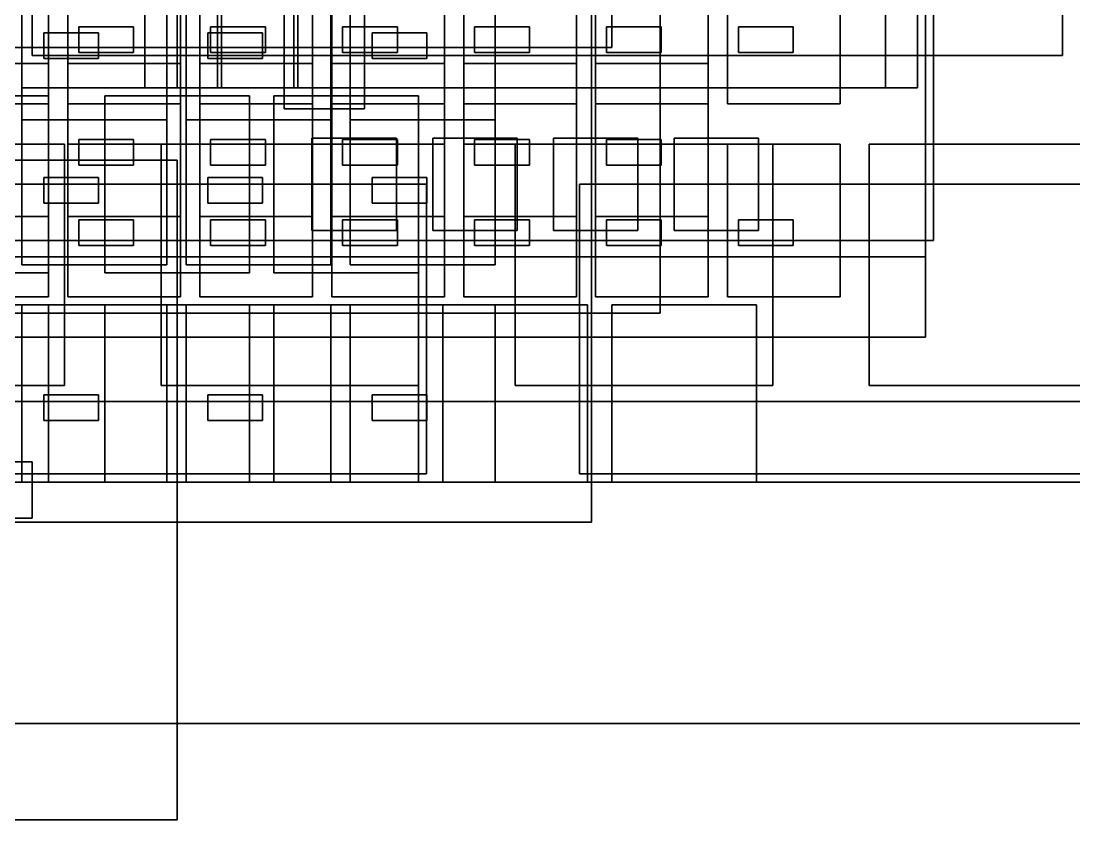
# Model space of a CAD drawing. Header units: feet. Extents: x -228 to 222, y -147 to 142.
# Drawn here: x 16.6 to 147.4, y -147 to -47.7 of the extents above; entities that cross this region are included whole.
import ezdxf

# ---------------------------------------------------------------- set-up
doc = ezdxf.new("R2010")
doc.units = ezdxf.units.FT
for name, color, linetype in [('bed', 7, 'CONTINUOUS'), ('corridor_patient', 7, 'CONTINUOUS'), ('corridor_restricted', 7, 'CONTINUOUS'), ('corridor_sterile', 7, 'CONTINUOUS'), ('ed', 7, 'CONTINUOUS'), ('elevator_bed', 7, 'CONTINUOUS'), ('floor', 7, 'CONTINUOUS'), ('helipad', 7, 'CONTINUOUS'), ('icu', 7, 'CONTINUOUS'), ('logistics', 7, 'CONTINUOUS'), ('med_surg', 7, 'CONTINUOUS'), ('picu', 7, 'CONTINUOUS'), ('procedure', 7, 'CONTINUOUS'), ('public', 7, 'CONTINUOUS'), ('research', 7, 'CONTINUOUS'), ('telemetry', 7, 'CONTINUOUS'), ('utility', 7, 'CONTINUOUS'), ('women', 7, 'CONTINUOUS')]:
    doc.layers.add(name, color=color, linetype=linetype)

msp = doc.modelspace()

# ---------------------------------------------------------------- linework, layer by layer
at = {"layer": 'bed'}
for points in [[(26.22, -49.16, 63.75), (19.42, -49.16, 63.75), (19.42, -49.16, 65.95), (26.22, -49.16, 65.95)], [(19.42, -49.16, 63.75), (19.42, -52.36, 63.75), (19.42, -52.36, 65.95), (19.42, -49.16, 65.95)], [(19.42, -52.36, 65.95), (26.22, -52.36, 65.95), (26.22, -49.16, 65.95), (19.42, -49.16, 65.95)], [(19.42, -52.36, 63.75), (19.42, -49.16, 63.75), (26.22, -49.16, 63.75), (26.22, -52.36, 63.75)], [(30.56, -48.42, 138.75), (23.76, -48.42, 138.75), (23.76, -48.42, 140.95), (30.56, -48.42, 140.95)], [(23.76, -48.42, 138.75), (23.76, -51.62, 138.75), (23.76, -51.62, 140.95), (23.76, -48.42, 140.95)], [(23.76, -51.62, 140.95), (30.56, -51.62, 140.95), (30.56, -48.42, 140.95), (23.76, -48.42, 140.95)], [(23.76, -51.62, 138.75), (23.76, -48.42, 138.75), (30.56, -48.42, 138.75), (30.56, -51.62, 138.75)], [(26.22, -52.36, 63.75), (26.22, -49.16, 63.75), (26.22, -49.16, 65.95), (26.22, -52.36, 65.95)], [(30.56, -51.62, 138.75), (30.56, -48.42, 138.75), (30.56, -48.42, 140.95), (30.56, -51.62, 140.95)], [(46.62, -49.16, 63.75), (39.82, -49.16, 63.75), (39.82, -49.16, 65.95), (46.62, -49.16, 65.95)], [(39.82, -49.16, 63.75), (39.82, -52.36, 63.75), (39.82, -52.36, 65.95), (39.82, -49.16, 65.95)], [(39.82, -52.36, 65.95), (46.62, -52.36, 65.95), (46.62, -49.16, 65.95), (39.82, -49.16, 65.95)], [(39.82, -52.36, 63.75), (39.82, -49.16, 63.75), (46.62, -49.16, 63.75), (46.62, -52.36, 63.75)], [(46.96, -48.42, 138.75), (40.16, -48.42, 138.75), (40.16, -48.42, 140.95), (46.96, -48.42, 140.95)], [(40.16, -48.42, 138.75), (40.16, -51.62, 138.75), (40.16, -51.62, 140.95), (40.16, -48.42, 140.95)], [(40.16, -51.62, 140.95), (46.96, -51.62, 140.95), (46.96, -48.42, 140.95), (40.16, -48.42, 140.95)], [(40.16, -51.62, 138.75), (40.16, -48.42, 138.75), (46.96, -48.42, 138.75), (46.96, -51.62, 138.75)], [(46.62, -52.36, 63.75), (46.62, -49.16, 63.75), (46.62, -49.16, 65.95), (46.62, -52.36, 65.95)], [(46.96, -51.62, 138.75), (46.96, -48.42, 138.75), (46.96, -48.42, 140.95), (46.96, -51.62, 140.95)], [(63.36, -48.42, 138.75), (56.56, -48.42, 138.75), (56.56, -48.42, 140.95), (63.36, -48.42, 140.95)], [(56.56, -48.42, 138.75), (56.56, -51.62, 138.75), (56.56, -51.62, 140.95), (56.56, -48.42, 140.95)], [(56.56, -51.62, 140.95), (63.36, -51.62, 140.95), (63.36, -48.42, 140.95), (56.56, -48.42, 140.95)], [(56.56, -51.62, 138.75), (56.56, -48.42, 138.75), (63.36, -48.42, 138.75), (63.36, -51.62, 138.75)], [(67.02, -49.16, 63.75), (60.22, -49.16, 63.75), (60.22, -49.16, 65.95), (67.02, -49.16, 65.95)], [(60.22, -49.16, 63.75), (60.22, -52.36, 63.75), (60.22, -52.36, 65.95), (60.22, -49.16, 65.95)], [(60.22, -52.36, 65.95), (67.02, -52.36, 65.95), (67.02, -49.16, 65.95), (60.22, -49.16, 65.95)], [(60.22, -52.36, 63.75), (60.22, -49.16, 63.75), (67.02, -49.16, 63.75), (67.02, -52.36, 63.75)], [(63.36, -51.62, 138.75), (63.36, -48.42, 138.75), (63.36, -48.42, 140.95), (63.36, -51.62, 140.95)], [(67.02, -52.36, 63.75), (67.02, -49.16, 63.75), (67.02, -49.16, 65.95), (67.02, -52.36, 65.95)], [(79.76, -48.42, 138.75), (72.96, -48.42, 138.75), (72.96, -48.42, 140.95), (79.76, -48.42, 140.95)], [(72.96, -48.42, 138.75), (72.96, -51.62, 138.75), (72.96, -51.62, 140.95), (72.96, -48.42, 140.95)], [(72.96, -51.62, 140.95), (79.76, -51.62, 140.95), (79.76, -48.42, 140.95), (72.96, -48.42, 140.95)], [(72.96, -51.62, 138.75), (72.96, -48.42, 138.75), (79.76, -48.42, 138.75), (79.76, -51.62, 138.75)], [(79.76, -51.62, 138.75), (79.76, -48.42, 138.75), (79.76, -48.42, 140.95), (79.76, -51.62, 140.95)], [(96.16, -48.42, 138.75), (89.36, -48.42, 138.75), (89.36, -48.42, 140.95), (96.16, -48.42, 140.95)], [(89.36, -48.42, 138.75), (89.36, -51.62, 138.75), (89.36, -51.62, 140.95), (89.36, -48.42, 140.95)], [(89.36, -51.62, 140.95), (96.16, -51.62, 140.95), (96.16, -48.42, 140.95), (89.36, -48.42, 140.95)], [(89.36, -51.62, 138.75), (89.36, -48.42, 138.75), (96.16, -48.42, 138.75), (96.16, -51.62, 138.75)], [(96.16, -51.62, 138.75), (96.16, -48.42, 138.75), (96.16, -48.42, 140.95), (96.16, -51.62, 140.95)], [(112.56, -48.42, 138.75), (105.76, -48.42, 138.75), (105.76, -48.42, 140.95), (112.56, -48.42, 140.95)], [(105.76, -48.42, 138.75), (105.76, -51.62, 138.75), (105.76, -51.62, 140.95), (105.76, -48.42, 140.95)], [(105.76, -51.62, 140.95), (112.56, -51.62, 140.95), (112.56, -48.42, 140.95), (105.76, -48.42, 140.95)], [(105.76, -51.62, 138.75), (105.76, -48.42, 138.75), (112.56, -48.42, 138.75), (112.56, -51.62, 138.75)], [(112.56, -51.62, 138.75), (112.56, -48.42, 138.75), (112.56, -48.42, 140.95), (112.56, -51.62, 140.95)], [(23.76, -51.62, 138.75), (30.56, -51.62, 138.75), (30.56, -51.62, 140.95), (23.76, -51.62, 140.95)], [(40.16, -51.62, 138.75), (46.96, -51.62, 138.75), (46.96, -51.62, 140.95), (40.16, -51.62, 140.95)], [(56.56, -51.62, 138.75), (63.36, -51.62, 138.75), (63.36, -51.62, 140.95), (56.56, -51.62, 140.95)], [(72.96, -51.62, 138.75), (79.76, -51.62, 138.75), (79.76, -51.62, 140.95), (72.96, -51.62, 140.95)], [(89.36, -51.62, 138.75), (96.16, -51.62, 138.75), (96.16, -51.62, 140.95), (89.36, -51.62, 140.95)], [(105.76, -51.62, 138.75), (112.56, -51.62, 138.75), (112.56, -51.62, 140.95), (105.76, -51.62, 140.95)], [(19.42, -52.36, 63.75), (26.22, -52.36, 63.75), (26.22, -52.36, 65.95), (19.42, -52.36, 65.95)], [(39.82, -52.36, 63.75), (46.62, -52.36, 63.75), (46.62, -52.36, 65.95), (39.82, -52.36, 65.95)], [(60.22, -52.36, 63.75), (67.02, -52.36, 63.75), (67.02, -52.36, 65.95), (60.22, -52.36, 65.95)], [(30.56, -62.42, 153.75), (23.76, -62.42, 153.75), (23.76, -62.42, 155.95), (30.56, -62.42, 155.95)], [(23.76, -62.42, 153.75), (23.76, -65.62, 153.75), (23.76, -65.62, 155.95), (23.76, -62.42, 155.95)], [(23.76, -65.62, 155.95), (30.56, -65.62, 155.95), (30.56, -62.42, 155.95), (23.76, -62.42, 155.95)], [(23.76, -65.62, 153.75), (23.76, -62.42, 153.75), (30.56, -62.42, 153.75), (30.56, -65.62, 153.75)], [(30.56, -65.62, 153.75), (30.56, -62.42, 153.75), (30.56, -62.42, 155.95), (30.56, -65.62, 155.95)], [(46.96, -62.42, 153.75), (40.16, -62.42, 153.75), (40.16, -62.42, 155.95), (46.96, -62.42, 155.95)], [(40.16, -62.42, 153.75), (40.16, -65.62, 153.75), (40.16, -65.62, 155.95), (40.16, -62.42, 155.95)], [(40.16, -65.62, 155.95), (46.96, -65.62, 155.95), (46.96, -62.42, 155.95), (40.16, -62.42, 155.95)], [(40.16, -65.62, 153.75), (40.16, -62.42, 153.75), (46.96, -62.42, 153.75), (46.96, -65.62, 153.75)], [(46.96, -65.62, 153.75), (46.96, -62.42, 153.75), (46.96, -62.42, 155.95), (46.96, -65.62, 155.95)], [(63.36, -62.42, 153.75), (56.56, -62.42, 153.75), (56.56, -62.42, 155.95), (63.36, -62.42, 155.95)], [(56.56, -62.42, 153.75), (56.56, -65.62, 153.75), (56.56, -65.62, 155.95), (56.56, -62.42, 155.95)], [(56.56, -65.62, 155.95), (63.36, -65.62, 155.95), (63.36, -62.42, 155.95), (56.56, -62.42, 155.95)], [(56.56, -65.62, 153.75), (56.56, -62.42, 153.75), (63.36, -62.42, 153.75), (63.36, -65.62, 153.75)], [(63.36, -65.62, 153.75), (63.36, -62.42, 153.75), (63.36, -62.42, 155.95), (63.36, -65.62, 155.95)], [(79.76, -62.42, 153.75), (72.96, -62.42, 153.75), (72.96, -62.42, 155.95), (79.76, -62.42, 155.95)], [(72.96, -62.42, 153.75), (72.96, -65.62, 153.75), (72.96, -65.62, 155.95), (72.96, -62.42, 155.95)], [(72.96, -65.62, 155.95), (79.76, -65.62, 155.95), (79.76, -62.42, 155.95), (72.96, -62.42, 155.95)], [(72.96, -65.62, 153.75), (72.96, -62.42, 153.75), (79.76, -62.42, 153.75), (79.76, -65.62, 153.75)], [(79.76, -65.62, 153.75), (79.76, -62.42, 153.75), (79.76, -62.42, 155.95), (79.76, -65.62, 155.95)], [(96.16, -62.42, 153.75), (89.36, -62.42, 153.75), (89.36, -62.42, 155.95), (96.16, -62.42, 155.95)], [(89.36, -62.42, 153.75), (89.36, -65.62, 153.75), (89.36, -65.62, 155.95), (89.36, -62.42, 155.95)], [(89.36, -65.62, 155.95), (96.16, -65.62, 155.95), (96.16, -62.42, 155.95), (89.36, -62.42, 155.95)], [(89.36, -65.62, 153.75), (89.36, -62.42, 153.75), (96.16, -62.42, 153.75), (96.16, -65.62, 153.75)], [(96.16, -65.62, 153.75), (96.16, -62.42, 153.75), (96.16, -62.42, 155.95), (96.16, -65.62, 155.95)], [(23.76, -65.62, 153.75), (30.56, -65.62, 153.75), (30.56, -65.62, 155.95), (23.76, -65.62, 155.95)], [(40.16, -65.62, 153.75), (46.96, -65.62, 153.75), (46.96, -65.62, 155.95), (40.16, -65.62, 155.95)], [(56.56, -65.62, 153.75), (63.36, -65.62, 153.75), (63.36, -65.62, 155.95), (56.56, -65.62, 155.95)], [(72.96, -65.62, 153.75), (79.76, -65.62, 153.75), (79.76, -65.62, 155.95), (72.96, -65.62, 155.95)], [(89.36, -65.62, 153.75), (96.16, -65.62, 153.75), (96.16, -65.62, 155.95), (89.36, -65.62, 155.95)], [(26.22, -67.16, 63.75), (19.42, -67.16, 63.75), (19.42, -67.16, 65.95), (26.22, -67.16, 65.95)], [(19.42, -67.16, 63.75), (19.42, -70.36, 63.75), (19.42, -70.36, 65.95), (19.42, -67.16, 65.95)], [(19.42, -70.36, 65.95), (26.22, -70.36, 65.95), (26.22, -67.16, 65.95), (19.42, -67.16, 65.95)], [(19.42, -70.36, 63.75), (19.42, -67.16, 63.75), (26.22, -67.16, 63.75), (26.22, -70.36, 63.75)], [(26.22, -70.36, 63.75), (26.22, -67.16, 63.75), (26.22, -67.16, 65.95), (26.22, -70.36, 65.95)], [(46.62, -67.16, 63.75), (39.82, -67.16, 63.75), (39.82, -67.16, 65.95), (46.62, -67.16, 65.95)], [(39.82, -67.16, 63.75), (39.82, -70.36, 63.75), (39.82, -70.36, 65.95), (39.82, -67.16, 65.95)], [(39.82, -70.36, 65.95), (46.62, -70.36, 65.95), (46.62, -67.16, 65.95), (39.82, -67.16, 65.95)], [(39.82, -70.36, 63.75), (39.82, -67.16, 63.75), (46.62, -67.16, 63.75), (46.62, -70.36, 63.75)], [(46.62, -70.36, 63.75), (46.62, -67.16, 63.75), (46.62, -67.16, 65.95), (46.62, -70.36, 65.95)], [(67.02, -67.16, 63.75), (60.22, -67.16, 63.75), (60.22, -67.16, 65.95), (67.02, -67.16, 65.95)], [(60.22, -67.16, 63.75), (60.22, -70.36, 63.75), (60.22, -70.36, 65.95), (60.22, -67.16, 65.95)], [(60.22, -70.36, 65.95), (67.02, -70.36, 65.95), (67.02, -67.16, 65.95), (60.22, -67.16, 65.95)], [(60.22, -70.36, 63.75), (60.22, -67.16, 63.75), (67.02, -67.16, 63.75), (67.02, -70.36, 63.75)], [(67.02, -70.36, 63.75), (67.02, -67.16, 63.75), (67.02, -67.16, 65.95), (67.02, -70.36, 65.95)], [(19.42, -70.36, 63.75), (26.22, -70.36, 63.75), (26.22, -70.36, 65.95), (19.42, -70.36, 65.95)], [(39.82, -70.36, 63.75), (46.62, -70.36, 63.75), (46.62, -70.36, 65.95), (39.82, -70.36, 65.95)], [(60.22, -70.36, 63.75), (67.02, -70.36, 63.75), (67.02, -70.36, 65.95), (60.22, -70.36, 65.95)], [(30.56, -72.42, 138.75), (23.76, -72.42, 138.75), (23.76, -72.42, 140.95), (30.56, -72.42, 140.95)], [(23.76, -72.42, 138.75), (23.76, -75.62, 138.75), (23.76, -75.62, 140.95), (23.76, -72.42, 140.95)], [(23.76, -75.62, 140.95), (30.56, -75.62, 140.95), (30.56, -72.42, 140.95), (23.76, -72.42, 140.95)], [(23.76, -75.62, 138.75), (23.76, -72.42, 138.75), (30.56, -72.42, 138.75), (30.56, -75.62, 138.75)], [(30.56, -75.62, 138.75), (30.56, -72.42, 138.75), (30.56, -72.42, 140.95), (30.56, -75.62, 140.95)], [(46.96, -72.42, 138.75), (40.16, -72.42, 138.75), (40.16, -72.42, 140.95), (46.96, -72.42, 140.95)], [(40.16, -72.42, 138.75), (40.16, -75.62, 138.75), (40.16, -75.62, 140.95), (40.16, -72.42, 140.95)], [(40.16, -75.62, 140.95), (46.96, -75.62, 140.95), (46.96, -72.42, 140.95), (40.16, -72.42, 140.95)], [(40.16, -75.62, 138.75), (40.16, -72.42, 138.75), (46.96, -72.42, 138.75), (46.96, -75.62, 138.75)], [(46.96, -75.62, 138.75), (46.96, -72.42, 138.75), (46.96, -72.42, 140.95), (46.96, -75.62, 140.95)], [(63.36, -72.42, 138.75), (56.56, -72.42, 138.75), (56.56, -72.42, 140.95), (63.36, -72.42, 140.95)], [(56.56, -72.42, 138.75), (56.56, -75.62, 138.75), (56.56, -75.62, 140.95), (56.56, -72.42, 140.95)], [(56.56, -75.62, 140.95), (63.36, -75.62, 140.95), (63.36, -72.42, 140.95), (56.56, -72.42, 140.95)], [(56.56, -75.62, 138.75), (56.56, -72.42, 138.75), (63.36, -72.42, 138.75), (63.36, -75.62, 138.75)], [(63.36, -75.62, 138.75), (63.36, -72.42, 138.75), (63.36, -72.42, 140.95), (63.36, -75.62, 140.95)], [(79.76, -72.42, 138.75), (72.96, -72.42, 138.75), (72.96, -72.42, 140.95), (79.76, -72.42, 140.95)], [(72.96, -72.42, 138.75), (72.96, -75.62, 138.75), (72.96, -75.62, 140.95), (72.96, -72.42, 140.95)], [(72.96, -75.62, 140.95), (79.76, -75.62, 140.95), (79.76, -72.42, 140.95), (72.96, -72.42, 140.95)], [(72.96, -75.62, 138.75), (72.96, -72.42, 138.75), (79.76, -72.42, 138.75), (79.76, -75.62, 138.75)], [(79.76, -75.62, 138.75), (79.76, -72.42, 138.75), (79.76, -72.42, 140.95), (79.76, -75.62, 140.95)], [(96.16, -72.42, 138.75), (89.36, -72.42, 138.75), (89.36, -72.42, 140.95), (96.16, -72.42, 140.95)], [(89.36, -72.42, 138.75), (89.36, -75.62, 138.75), (89.36, -75.62, 140.95), (89.36, -72.42, 140.95)], [(89.36, -75.62, 140.95), (96.16, -75.62, 140.95), (96.16, -72.42, 140.95), (89.36, -72.42, 140.95)], [(89.36, -75.62, 138.75), (89.36, -72.42, 138.75), (96.16, -72.42, 138.75), (96.16, -75.62, 138.75)], [(96.16, -75.62, 138.75), (96.16, -72.42, 138.75), (96.16, -72.42, 140.95), (96.16, -75.62, 140.95)], [(112.56, -72.42, 138.75), (105.76, -72.42, 138.75), (105.76, -72.42, 140.95), (112.56, -72.42, 140.95)], [(105.76, -72.42, 138.75), (105.76, -75.62, 138.75), (105.76, -75.62, 140.95), (105.76, -72.42, 140.95)], [(105.76, -75.62, 140.95), (112.56, -75.62, 140.95), (112.56, -72.42, 140.95), (105.76, -72.42, 140.95)], [(105.76, -75.62, 138.75), (105.76, -72.42, 138.75), (112.56, -72.42, 138.75), (112.56, -75.62, 138.75)], [(112.56, -75.62, 138.75), (112.56, -72.42, 138.75), (112.56, -72.42, 140.95), (112.56, -75.62, 140.95)], [(23.76, -75.62, 138.75), (30.56, -75.62, 138.75), (30.56, -75.62, 140.95), (23.76, -75.62, 140.95)], [(40.16, -75.62, 138.75), (46.96, -75.62, 138.75), (46.96, -75.62, 140.95), (40.16, -75.62, 140.95)], [(56.56, -75.62, 138.75), (63.36, -75.62, 138.75), (63.36, -75.62, 140.95), (56.56, -75.62, 140.95)], [(72.96, -75.62, 138.75), (79.76, -75.62, 138.75), (79.76, -75.62, 140.95), (72.96, -75.62, 140.95)], [(89.36, -75.62, 138.75), (96.16, -75.62, 138.75), (96.16, -75.62, 140.95), (89.36, -75.62, 140.95)], [(105.76, -75.62, 138.75), (112.56, -75.62, 138.75), (112.56, -75.62, 140.95), (105.76, -75.62, 140.95)], [(26.22, -94.16, 63.75), (19.42, -94.16, 63.75), (19.42, -94.16, 65.95), (26.22, -94.16, 65.95)], [(19.42, -94.16, 63.75), (19.42, -97.36, 63.75), (19.42, -97.36, 65.95), (19.42, -94.16, 65.95)], [(19.42, -97.36, 65.95), (26.22, -97.36, 65.95), (26.22, -94.16, 65.95), (19.42, -94.16, 65.95)], [(19.42, -97.36, 63.75), (19.42, -94.16, 63.75), (26.22, -94.16, 63.75), (26.22, -97.36, 63.75)], [(26.22, -97.36, 63.75), (26.22, -94.16, 63.75), (26.22, -94.16, 65.95), (26.22, -97.36, 65.95)], [(46.62, -94.16, 63.75), (39.82, -94.16, 63.75), (39.82, -94.16, 65.95), (46.62, -94.16, 65.95)], [(39.82, -94.16, 63.75), (39.82, -97.36, 63.75), (39.82, -97.36, 65.95), (39.82, -94.16, 65.95)], [(39.82, -97.36, 65.95), (46.62, -97.36, 65.95), (46.62, -94.16, 65.95), (39.82, -94.16, 65.95)], [(39.82, -97.36, 63.75), (39.82, -94.16, 63.75), (46.62, -94.16, 63.75), (46.62, -97.36, 63.75)], [(46.62, -97.36, 63.75), (46.62, -94.16, 63.75), (46.62, -94.16, 65.95), (46.62, -97.36, 65.95)], [(67.02, -94.16, 63.75), (60.22, -94.16, 63.75), (60.22, -94.16, 65.95), (67.02, -94.16, 65.95)], [(60.22, -94.16, 63.75), (60.22, -97.36, 63.75), (60.22, -97.36, 65.95), (60.22, -94.16, 65.95)], [(60.22, -97.36, 65.95), (67.02, -97.36, 65.95), (67.02, -94.16, 65.95), (60.22, -94.16, 65.95)], [(60.22, -97.36, 63.75), (60.22, -94.16, 63.75), (67.02, -94.16, 63.75), (67.02, -97.36, 63.75)], [(67.02, -97.36, 63.75), (67.02, -94.16, 63.75), (67.02, -94.16, 65.95), (67.02, -97.36, 65.95)], [(19.42, -97.36, 63.75), (26.22, -97.36, 63.75), (26.22, -97.36, 65.95), (19.42, -97.36, 65.95)], [(39.82, -97.36, 63.75), (46.62, -97.36, 63.75), (46.62, -97.36, 65.95), (39.82, -97.36, 65.95)], [(60.22, -97.36, 63.75), (67.02, -97.36, 63.75), (67.02, -97.36, 65.95), (60.22, -97.36, 65.95)]]:
    msp.add_3dface(points, dxfattribs=at)
at = {"layer": 'corridor_patient'}
for points in [[(41, 12, 62.4), (41, -56, 62.4), (41, -56, 63.6), (41, 12, 63.6)], [(41, -56, 63.6), (51, -56, 63.6), (51, 12, 63.6), (41, 12, 63.6)], [(41, -56, 62.4), (41, 12, 62.4), (51, 12, 62.4), (51, -56, 62.4)], [(41.5, 12, 122.4), (41.5, -56, 122.4), (41.5, -56, 123.6), (41.5, 12, 123.6)], [(41.5, -56, 123.6), (50.5, -56, 123.6), (50.5, 12, 123.6), (41.5, 12, 123.6)], [(41.5, -56, 122.4), (41.5, 12, 122.4), (50.5, 12, 122.4), (50.5, -56, 122.4)], [(50.5, -56, 122.4), (50.5, 12, 122.4), (50.5, 12, 123.6), (50.5, -56, 123.6)], [(51, -56, 62.4), (51, 12, 62.4), (51, 12, 63.6), (51, -56, 63.6)], [(49.28, 9.36, 32.4), (49.28, -58.64, 32.4), (49.28, -58.64, 33.6), (49.28, 9.36, 33.6)], [(49.28, -58.64, 33.6), (59.28, -58.64, 33.6), (59.28, 9.36, 33.6), (49.28, 9.36, 33.6)], [(49.28, -58.64, 32.4), (49.28, 9.36, 32.4), (59.28, 9.36, 32.4), (59.28, -58.64, 32.4)], [(59.28, -58.64, 32.4), (59.28, 9.36, 32.4), (59.28, 9.36, 33.6), (59.28, -58.64, 33.6)], [(41, -56, 62.4), (51, -56, 62.4), (51, -56, 63.6), (41, -56, 63.6)], [(41.5, -56, 122.4), (50.5, -56, 122.4), (50.5, -56, 123.6), (41.5, -56, 123.6)], [(49.28, -58.64, 32.4), (59.28, -58.64, 32.4), (59.28, -58.64, 33.6), (49.28, -58.64, 33.6)]]:
    msp.add_3dface(points, dxfattribs=at)
at = {"layer": 'corridor_restricted'}
for points in [[(49.28, 9.36, 47.4), (49.28, -58.64, 47.4), (49.28, -58.64, 48.6), (49.28, 9.36, 48.6)], [(49.28, -58.64, 48.6), (59.28, -58.64, 48.6), (59.28, 9.36, 48.6), (49.28, 9.36, 48.6)], [(49.28, -58.64, 47.4), (49.28, 9.36, 47.4), (59.28, 9.36, 47.4), (59.28, -58.64, 47.4)], [(59.28, -58.64, 47.4), (59.28, 9.36, 47.4), (59.28, 9.36, 48.6), (59.28, -58.64, 48.6)], [(49.28, -58.64, 47.4), (59.28, -58.64, 47.4), (59.28, -58.64, 48.6), (49.28, -58.64, 48.6)]]:
    msp.add_3dface(points, dxfattribs=at)
at = {"layer": 'corridor_sterile'}
for points in [[(67, -68, 15), (-15, -68, 15), (-15, -68, 20), (67, -68, 20)], [(-15, -104, 20), (67, -104, 20), (67, -68, 20), (-15, -68, 20)], [(-15, -104, 15), (-15, -68, 15), (67, -68, 15), (67, -104, 15)], [(67, -104, 15), (67, -68, 15), (67, -68, 20), (67, -104, 20)], [(-15, -104, 15), (67, -104, 15), (67, -104, 20), (-15, -104, 20)]]:
    msp.add_3dface(points, dxfattribs=at)
at = {"layer": 'ed'}
for points in [[(20, -57, 30), (2, -57, 30), (2, -57, 34.6), (20, -57, 34.6)], [(2, -79, 34.6), (20, -79, 34.6), (20, -57, 34.6), (2, -57, 34.6)], [(2, -79, 30), (2, -57, 30), (20, -57, 30), (20, -79, 30)], [(20, -79, 30), (20, -57, 30), (20, -57, 34.6), (20, -79, 34.6)], [(45, -57, 30), (27, -57, 30), (27, -57, 34.6), (45, -57, 34.6)], [(27, -57, 30), (27, -79, 30), (27, -79, 34.6), (27, -57, 34.6)], [(27, -79, 34.6), (45, -79, 34.6), (45, -57, 34.6), (27, -57, 34.6)], [(27, -79, 30), (27, -57, 30), (45, -57, 30), (45, -79, 30)], [(45, -79, 30), (45, -57, 30), (45, -57, 34.6), (45, -79, 34.6)], [(66, -57, 30), (48, -57, 30), (48, -57, 34.6), (66, -57, 34.6)], [(48, -57, 30), (48, -79, 30), (48, -79, 34.6), (48, -57, 34.6)], [(48, -79, 34.6), (66, -79, 34.6), (66, -57, 34.6), (48, -57, 34.6)], [(48, -79, 30), (48, -57, 30), (66, -57, 30), (66, -79, 30)], [(66, -79, 30), (66, -57, 30), (66, -57, 34.6), (66, -79, 34.6)], [(2, -79, 30), (20, -79, 30), (20, -79, 34.6), (2, -79, 34.6)], [(27, -79, 30), (45, -79, 30), (45, -79, 34.6), (27, -79, 34.6)], [(48, -79, 30), (66, -79, 30), (66, -79, 34.6), (48, -79, 34.6)], [(20, -83, 30), (2, -83, 30), (2, -83, 34.6), (20, -83, 34.6)], [(2, -105, 34.6), (20, -105, 34.6), (20, -83, 34.6), (2, -83, 34.6)], [(2, -105, 30), (2, -83, 30), (20, -83, 30), (20, -105, 30)], [(20, -105, 30), (20, -83, 30), (20, -83, 34.6), (20, -105, 34.6)], [(45, -83, 30), (27, -83, 30), (27, -83, 34.6), (45, -83, 34.6)], [(27, -83, 30), (27, -105, 30), (27, -105, 34.6), (27, -83, 34.6)], [(27, -105, 34.6), (45, -105, 34.6), (45, -83, 34.6), (27, -83, 34.6)], [(27, -105, 30), (27, -83, 30), (45, -83, 30), (45, -105, 30)], [(45, -105, 30), (45, -83, 30), (45, -83, 34.6), (45, -105, 34.6)], [(66, -83, 30), (48, -83, 30), (48, -83, 34.6), (66, -83, 34.6)], [(48, -83, 30), (48, -105, 30), (48, -105, 34.6), (48, -83, 34.6)], [(48, -105, 34.6), (66, -105, 34.6), (66, -83, 34.6), (48, -83, 34.6)], [(48, -105, 30), (48, -83, 30), (66, -83, 30), (66, -105, 30)], [(66, -105, 30), (66, -83, 30), (66, -83, 34.6), (66, -105, 34.6)], [(87, -83, 30), (69, -83, 30), (69, -83, 34.6), (87, -83, 34.6)], [(69, -83, 30), (69, -105, 30), (69, -105, 34.6), (69, -83, 34.6)], [(69, -105, 34.6), (87, -105, 34.6), (87, -83, 34.6), (69, -83, 34.6)], [(69, -105, 30), (69, -83, 30), (87, -83, 30), (87, -105, 30)], [(87, -105, 30), (87, -83, 30), (87, -83, 34.6), (87, -105, 34.6)], [(108, -83, 30), (90, -83, 30), (90, -83, 34.6), (108, -83, 34.6)], [(90, -83, 30), (90, -105, 30), (90, -105, 34.6), (90, -83, 34.6)], [(90, -105, 34.6), (108, -105, 34.6), (108, -83, 34.6), (90, -83, 34.6)], [(90, -105, 30), (90, -83, 30), (108, -83, 30), (108, -105, 30)], [(108, -105, 30), (108, -83, 30), (108, -83, 34.6), (108, -105, 34.6)], [(2, -105, 30), (20, -105, 30), (20, -105, 34.6), (2, -105, 34.6)], [(27, -105, 30), (45, -105, 30), (45, -105, 34.6), (27, -105, 34.6)], [(48, -105, 30), (66, -105, 30), (66, -105, 34.6), (48, -105, 34.6)], [(69, -105, 30), (87, -105, 30), (87, -105, 34.6), (69, -105, 34.6)], [(90, -105, 30), (108, -105, 30), (108, -105, 34.6), (90, -105, 34.6)]]:
    msp.add_3dface(points, dxfattribs=at)
at = {"layer": 'elevator_bed'}
for points in [[(63.25, -62.25, 2), (52.75, -62.25, 2), (52.75, -62.25, 241), (63.25, -62.25, 241)], [(52.75, -62.25, 2), (52.75, -73.75, 2), (52.75, -73.75, 241), (52.75, -62.25, 241)], [(52.75, -73.75, 241), (63.25, -73.75, 241), (63.25, -62.25, 241), (52.75, -62.25, 241)], [(52.75, -73.75, 2), (52.75, -62.25, 2), (63.25, -62.25, 2), (63.25, -73.75, 2)], [(63.25, -73.75, 2), (63.25, -62.25, 2), (63.25, -62.25, 241), (63.25, -73.75, 241)], [(78.25, -62.25, 2), (67.75, -62.25, 2), (67.75, -62.25, 241), (78.25, -62.25, 241)], [(67.75, -62.25, 2), (67.75, -73.75, 2), (67.75, -73.75, 241), (67.75, -62.25, 241)], [(67.75, -73.75, 241), (78.25, -73.75, 241), (78.25, -62.25, 241), (67.75, -62.25, 241)], [(67.75, -73.75, 2), (67.75, -62.25, 2), (78.25, -62.25, 2), (78.25, -73.75, 2)], [(78.25, -73.75, 2), (78.25, -62.25, 2), (78.25, -62.25, 241), (78.25, -73.75, 241)], [(93.25, -62.25, 2), (82.75, -62.25, 2), (82.75, -62.25, 241), (93.25, -62.25, 241)], [(82.75, -62.25, 2), (82.75, -73.75, 2), (82.75, -73.75, 241), (82.75, -62.25, 241)], [(82.75, -73.75, 241), (93.25, -73.75, 241), (93.25, -62.25, 241), (82.75, -62.25, 241)], [(82.75, -73.75, 2), (82.75, -62.25, 2), (93.25, -62.25, 2), (93.25, -73.75, 2)], [(93.25, -73.75, 2), (93.25, -62.25, 2), (93.25, -62.25, 241), (93.25, -73.75, 241)], [(108.25, -62.25, 2), (97.75, -62.25, 2), (97.75, -62.25, 241), (108.25, -62.25, 241)], [(97.75, -62.25, 2), (97.75, -73.75, 2), (97.75, -73.75, 241), (97.75, -62.25, 241)], [(97.75, -73.75, 241), (108.25, -73.75, 241), (108.25, -62.25, 241), (97.75, -62.25, 241)], [(97.75, -73.75, 2), (97.75, -62.25, 2), (108.25, -62.25, 2), (108.25, -73.75, 2)], [(108.25, -73.75, 2), (108.25, -62.25, 2), (108.25, -62.25, 241), (108.25, -73.75, 241)], [(52.75, -73.75, 2), (63.25, -73.75, 2), (63.25, -73.75, 241), (52.75, -73.75, 241)], [(67.75, -73.75, 2), (78.25, -73.75, 2), (78.25, -73.75, 241), (67.75, -73.75, 241)], [(82.75, -73.75, 2), (93.25, -73.75, 2), (93.25, -73.75, 241), (82.75, -73.75, 241)], [(97.75, -73.75, 2), (108.25, -73.75, 2), (108.25, -73.75, 241), (97.75, -73.75, 241)]]:
    msp.add_3dface(points, dxfattribs=at)
at = {"layer": 'floor'}
for points in [[(-215, -135, 0.28), (215, -135, 0.28), (215, 135, 0.28), (-215, 135, 0.28)], [(-215, -135, -0.28), (-215, 135, -0.28), (215, 135, -0.28), (215, -135, -0.28)], [(-215, -135, 15.28), (215, -135, 15.28), (215, 135, 15.28), (-215, 135, 15.28)], [(-215, -135, 14.72), (-215, 135, 14.72), (215, 135, 14.72), (215, -135, 14.72)], [(-215, -135, 30.27), (215, -135, 30.27), (215, 135, 30.27), (-215, 135, 30.27)], [(-215, -135, 29.73), (-215, 135, 29.73), (215, 135, 29.73), (215, -135, 29.73)], [(-215, -135, 45.27), (215, -135, 45.27), (215, 135, 45.27), (-215, 135, 45.27)], [(-215, -135, 44.73), (-215, 135, 44.73), (215, 135, 44.73), (215, -135, 44.73)], [(-215, -135, 60.27), (215, -135, 60.27), (215, 135, 60.27), (-215, 135, 60.27)], [(-215, -135, 59.73), (-215, 135, 59.73), (215, 135, 59.73), (215, -135, 59.73)], [(-165, -105, 75.28), (165, -105, 75.28), (165, 105, 75.28), (-165, 105, 75.28)], [(-165, -105, 74.72), (-165, 105, 74.72), (165, 105, 74.72), (165, -105, 74.72)], [(-165, -105, 90.28), (165, -105, 90.28), (165, 105, 90.28), (-165, 105, 90.28)], [(-165, -105, 89.72), (-165, 105, 89.72), (165, 105, 89.72), (165, -105, 89.72)], [(-165, -105, 105.28), (165, -105, 105.28), (165, 105, 105.28), (-165, 105, 105.28)], [(-165, -105, 104.72), (-165, 105, 104.72), (165, 105, 104.72), (165, -105, 104.72)], [(-165, -105, 120.28), (165, -105, 120.28), (165, 105, 120.28), (-165, 105, 120.28)], [(-165, -105, 119.72), (-165, 105, 119.72), (165, 105, 119.72), (165, -105, 119.72)], [(-165, -105, 135.28), (165, -105, 135.28), (165, 105, 135.28), (-165, 105, 135.28)], [(-165, -105, 134.72), (-165, 105, 134.72), (165, 105, 134.72), (165, -105, 134.72)], [(-165, -105, 150.28), (165, -105, 150.28), (165, 105, 150.28), (-165, 105, 150.28)], [(-165, -105, 149.72), (-165, 105, 149.72), (165, 105, 149.72), (165, -105, 149.72)], [(-165, -105, 165.28), (165, -105, 165.28), (165, 105, 165.28), (-165, 105, 165.28)], [(-165, -105, 164.72), (-165, 105, 164.72), (165, 105, 164.72), (165, -105, 164.72)], [(-165, -105, 180.28), (165, -105, 180.28), (165, 105, 180.28), (-165, 105, 180.28)], [(-165, -105, 179.72), (-165, 105, 179.72), (165, 105, 179.72), (165, -105, 179.72)], [(-165, -95, 195.28), (165, -95, 195.28), (165, 95, 195.28), (-165, 95, 195.28)], [(-165, -95, 194.72), (-165, 95, 194.72), (165, 95, 194.72), (165, -95, 194.72)], [(-165, -95, 210.28), (165, -95, 210.28), (165, 95, 210.28), (-165, 95, 210.28)], [(-165, -95, 209.72), (-165, 95, 209.72), (165, 95, 209.72), (165, -95, 209.72)], [(-130, -75, 225.28), (130, -75, 225.28), (130, 75, 225.28), (-130, 75, 225.28)], [(-130, -75, 224.72), (-130, 75, 224.72), (130, 75, 224.72), (130, -75, 224.72)], [(130, -75, 224.72), (130, 75, 224.72), (130, 75, 225.28), (130, -75, 225.28)], [(-130, -75, 224.72), (130, -75, 224.72), (130, -75, 225.28), (-130, -75, 225.28)], [(-165, -95, 194.72), (165, -95, 194.72), (165, -95, 195.28), (-165, -95, 195.28)], [(-165, -95, 209.72), (165, -95, 209.72), (165, -95, 210.28), (-165, -95, 210.28)], [(-165, -105, 74.72), (165, -105, 74.72), (165, -105, 75.28), (-165, -105, 75.28)], [(-165, -105, 89.72), (165, -105, 89.72), (165, -105, 90.28), (-165, -105, 90.28)], [(-165, -105, 104.72), (165, -105, 104.72), (165, -105, 105.28), (-165, -105, 105.28)], [(-165, -105, 119.72), (165, -105, 119.72), (165, -105, 120.28), (-165, -105, 120.28)], [(-165, -105, 134.72), (165, -105, 134.72), (165, -105, 135.28), (-165, -105, 135.28)], [(-165, -105, 149.72), (165, -105, 149.72), (165, -105, 150.28), (-165, -105, 150.28)], [(-165, -105, 164.72), (165, -105, 164.72), (165, -105, 165.28), (-165, -105, 165.28)], [(-165, -105, 179.72), (165, -105, 179.72), (165, -105, 180.28), (-165, -105, 180.28)], [(-215, -135, -0.28), (215, -135, -0.28), (215, -135, 0.28), (-215, -135, 0.28)], [(-215, -135, 14.72), (215, -135, 14.72), (215, -135, 15.28), (-215, -135, 15.28)], [(-215, -135, 29.73), (215, -135, 29.73), (215, -135, 30.27), (-215, -135, 30.27)], [(-215, -135, 44.73), (215, -135, 44.73), (215, -135, 45.27), (-215, -135, 45.27)], [(-215, -135, 59.73), (215, -135, 59.73), (215, -135, 60.27), (-215, -135, 60.27)]]:
    msp.add_3dface(points, dxfattribs=at)
at = {"layer": 'helipad'}
for points in [[(36, -65, 248.3), (-46, -65, 248.3), (-46, -65, 249.7), (36, -65, 249.7)], [(-46, -147, 249.7), (36, -147, 249.7), (36, -65, 249.7), (-46, -65, 249.7)], [(-46, -147, 248.3), (-46, -65, 248.3), (36, -65, 248.3), (36, -147, 248.3)], [(36, -147, 248.3), (36, -65, 248.3), (36, -65, 249.7), (36, -147, 249.7)], [(-46, -147, 248.3), (36, -147, 248.3), (36, -147, 249.7), (-46, -147, 249.7)]]:
    msp.add_3dface(points, dxfattribs=at)
at = {"layer": 'icu'}
for points in [[(-47.5, -110, 62.5), (87.5, -110, 62.5), (87.5, -6, 62.5), (-47.5, -6, 62.5)], [(-47.5, -110, 60), (-47.5, -6, 60), (87.5, -6, 60), (87.5, -110, 60)], [(87.5, -110, 60), (87.5, -6, 60), (87.5, -6, 62.5), (87.5, -110, 62.5)], [(16.7, -38, 60), (16.7, -60, 60), (16.7, -60, 64.2), (16.7, -38, 64.2)], [(16.7, -60, 64.2), (34.7, -60, 64.2), (34.7, -38, 64.2), (16.7, -38, 64.2)], [(16.7, -60, 60), (16.7, -38, 60), (34.7, -38, 60), (34.7, -60, 60)], [(34.7, -60, 60), (34.7, -38, 60), (34.7, -38, 64.2), (34.7, -60, 64.2)], [(37.1, -38, 60), (37.1, -60, 60), (37.1, -60, 64.2), (37.1, -38, 64.2)], [(37.1, -60, 64.2), (55.1, -60, 64.2), (55.1, -38, 64.2), (37.1, -38, 64.2)], [(37.1, -60, 60), (37.1, -38, 60), (55.1, -38, 60), (55.1, -60, 60)], [(55.1, -60, 60), (55.1, -38, 60), (55.1, -38, 64.2), (55.1, -60, 64.2)], [(57.5, -38, 60), (57.5, -60, 60), (57.5, -60, 64.2), (57.5, -38, 64.2)], [(57.5, -60, 64.2), (75.5, -60, 64.2), (75.5, -38, 64.2), (57.5, -38, 64.2)], [(57.5, -60, 60), (57.5, -38, 60), (75.5, -38, 60), (75.5, -60, 60)], [(75.5, -60, 60), (75.5, -38, 60), (75.5, -38, 64.2), (75.5, -60, 64.2)], [(34.7, -56, 60), (16.7, -56, 60), (16.7, -56, 64.2), (34.7, -56, 64.2)], [(16.7, -56, 60), (16.7, -78, 60), (16.7, -78, 64.2), (16.7, -56, 64.2)], [(16.7, -78, 64.2), (34.7, -78, 64.2), (34.7, -56, 64.2), (16.7, -56, 64.2)], [(16.7, -78, 60), (16.7, -56, 60), (34.7, -56, 60), (34.7, -78, 60)], [(34.7, -78, 60), (34.7, -56, 60), (34.7, -56, 64.2), (34.7, -78, 64.2)], [(55.1, -56, 60), (37.1, -56, 60), (37.1, -56, 64.2), (55.1, -56, 64.2)], [(37.1, -56, 60), (37.1, -78, 60), (37.1, -78, 64.2), (37.1, -56, 64.2)], [(37.1, -78, 64.2), (55.1, -78, 64.2), (55.1, -56, 64.2), (37.1, -56, 64.2)], [(37.1, -78, 60), (37.1, -56, 60), (55.1, -56, 60), (55.1, -78, 60)], [(55.1, -78, 60), (55.1, -56, 60), (55.1, -56, 64.2), (55.1, -78, 64.2)], [(75.5, -56, 60), (57.5, -56, 60), (57.5, -56, 64.2), (75.5, -56, 64.2)], [(57.5, -56, 60), (57.5, -78, 60), (57.5, -78, 64.2), (57.5, -56, 64.2)], [(57.5, -78, 64.2), (75.5, -78, 64.2), (75.5, -56, 64.2), (57.5, -56, 64.2)], [(57.5, -78, 60), (57.5, -56, 60), (75.5, -56, 60), (75.5, -78, 60)], [(75.5, -78, 60), (75.5, -56, 60), (75.5, -56, 64.2), (75.5, -78, 64.2)], [(16.7, -60, 60), (34.7, -60, 60), (34.7, -60, 64.2), (16.7, -60, 64.2)], [(37.1, -60, 60), (55.1, -60, 60), (55.1, -60, 64.2), (37.1, -60, 64.2)], [(57.5, -60, 60), (75.5, -60, 60), (75.5, -60, 64.2), (57.5, -60, 64.2)], [(16.7, -78, 60), (34.7, -78, 60), (34.7, -78, 64.2), (16.7, -78, 64.2)], [(37.1, -78, 60), (55.1, -78, 60), (55.1, -78, 64.2), (37.1, -78, 64.2)], [(57.5, -78, 60), (75.5, -78, 60), (75.5, -78, 64.2), (57.5, -78, 64.2)], [(34.7, -83, 60), (16.7, -83, 60), (16.7, -83, 64.2), (34.7, -83, 64.2)], [(16.7, -83, 60), (16.7, -105, 60), (16.7, -105, 64.2), (16.7, -83, 64.2)], [(16.7, -105, 64.2), (34.7, -105, 64.2), (34.7, -83, 64.2), (16.7, -83, 64.2)], [(16.7, -105, 60), (16.7, -83, 60), (34.7, -83, 60), (34.7, -105, 60)], [(34.7, -105, 60), (34.7, -83, 60), (34.7, -83, 64.2), (34.7, -105, 64.2)], [(55.1, -83, 60), (37.1, -83, 60), (37.1, -83, 64.2), (55.1, -83, 64.2)], [(37.1, -83, 60), (37.1, -105, 60), (37.1, -105, 64.2), (37.1, -83, 64.2)], [(37.1, -105, 64.2), (55.1, -105, 64.2), (55.1, -83, 64.2), (37.1, -83, 64.2)], [(37.1, -105, 60), (37.1, -83, 60), (55.1, -83, 60), (55.1, -105, 60)], [(55.1, -105, 60), (55.1, -83, 60), (55.1, -83, 64.2), (55.1, -105, 64.2)], [(75.5, -83, 60), (57.5, -83, 60), (57.5, -83, 64.2), (75.5, -83, 64.2)], [(57.5, -83, 60), (57.5, -105, 60), (57.5, -105, 64.2), (57.5, -83, 64.2)], [(57.5, -105, 64.2), (75.5, -105, 64.2), (75.5, -83, 64.2), (57.5, -83, 64.2)], [(57.5, -105, 60), (57.5, -83, 60), (75.5, -83, 60), (75.5, -105, 60)], [(75.5, -105, 60), (75.5, -83, 60), (75.5, -83, 64.2), (75.5, -105, 64.2)], [(16.7, -105, 60), (34.7, -105, 60), (34.7, -105, 64.2), (16.7, -105, 64.2)], [(37.1, -105, 60), (55.1, -105, 60), (55.1, -105, 64.2), (37.1, -105, 64.2)], [(57.5, -105, 60), (75.5, -105, 60), (75.5, -105, 64.2), (57.5, -105, 64.2)], [(-47.5, -110, 60), (87.5, -110, 60), (87.5, -110, 62.5), (-47.5, -110, 62.5)]]:
    msp.add_3dface(points, dxfattribs=at)
at = {"layer": 'logistics'}
for points in [[(158, -68, 15), (86, -68, 15), (86, -68, 20), (158, -68, 20)], [(86, -68, 15), (86, -104, 15), (86, -104, 20), (86, -68, 20)], [(86, -104, 20), (158, -104, 20), (158, -68, 20), (86, -68, 20)], [(86, -104, 15), (86, -68, 15), (158, -68, 15), (158, -104, 15)], [(86, -104, 15), (158, -104, 15), (158, -104, 20), (86, -104, 20)]]:
    msp.add_3dface(points, dxfattribs=at)
at = {"layer": 'med_surg'}
for points in [[(18, 52, 75), (18, -52, 75), (18, -52, 77.5), (18, 52, 77.5)], [(18, -52, 77.5), (146, -52, 77.5), (146, 52, 77.5), (18, 52, 77.5)], [(18, -52, 75), (18, 52, 75), (146, 52, 75), (146, -52, 75)], [(18, 52, 90), (18, -52, 90), (18, -52, 92.5), (18, 52, 92.5)], [(18, -52, 92.5), (146, -52, 92.5), (146, 52, 92.5), (18, 52, 92.5)], [(18, -52, 90), (18, 52, 90), (146, 52, 90), (146, -52, 90)], [(18, 52, 105), (18, -52, 105), (18, -52, 107.5), (18, 52, 107.5)], [(18, -52, 107.5), (146, -52, 107.5), (146, 52, 107.5), (18, 52, 107.5)], [(18, -52, 105), (18, 52, 105), (146, 52, 105), (146, -52, 105)], [(146, -52, 75), (146, 52, 75), (146, 52, 77.5), (146, -52, 77.5)], [(146, -52, 90), (146, 52, 90), (146, 52, 92.5), (146, -52, 92.5)], [(146, -52, 105), (146, 52, 105), (146, 52, 107.5), (146, -52, 107.5)], [(18, -52, 75), (146, -52, 75), (146, -52, 77.5), (18, -52, 77.5)], [(18, -52, 90), (146, -52, 90), (146, -52, 92.5), (18, -52, 92.5)], [(18, -52, 105), (146, -52, 105), (146, -52, 107.5), (18, -52, 107.5)]]:
    msp.add_3dface(points, dxfattribs=at)
at = {"layer": 'picu'}
for points in [[(1, -77, 152.5), (129, -77, 152.5), (129, 7, 152.5), (1, 7, 152.5)], [(1, -77, 150), (1, 7, 150), (129, 7, 150), (129, -77, 150)], [(129, -77, 150), (129, 7, 150), (129, 7, 152.5), (129, -77, 152.5)], [(20, -53, 150), (6, -53, 150), (6, -53, 154.2), (20, -53, 154.2)], [(6, -72, 154.2), (20, -72, 154.2), (20, -53, 154.2), (6, -53, 154.2)], [(6, -72, 150), (6, -53, 150), (20, -53, 150), (20, -72, 150)], [(20, -72, 150), (20, -53, 150), (20, -53, 154.2), (20, -72, 154.2)], [(36.4, -53, 150), (22.4, -53, 150), (22.4, -53, 154.2), (36.4, -53, 154.2)], [(22.4, -53, 150), (22.4, -72, 150), (22.4, -72, 154.2), (22.4, -53, 154.2)], [(22.4, -72, 154.2), (36.4, -72, 154.2), (36.4, -53, 154.2), (22.4, -53, 154.2)], [(22.4, -72, 150), (22.4, -53, 150), (36.4, -53, 150), (36.4, -72, 150)], [(36.4, -72, 150), (36.4, -53, 150), (36.4, -53, 154.2), (36.4, -72, 154.2)], [(52.8, -53, 150), (38.8, -53, 150), (38.8, -53, 154.2), (52.8, -53, 154.2)], [(38.8, -53, 150), (38.8, -72, 150), (38.8, -72, 154.2), (38.8, -53, 154.2)], [(38.8, -72, 154.2), (52.8, -72, 154.2), (52.8, -53, 154.2), (38.8, -53, 154.2)], [(38.8, -72, 150), (38.8, -53, 150), (52.8, -53, 150), (52.8, -72, 150)], [(52.8, -72, 150), (52.8, -53, 150), (52.8, -53, 154.2), (52.8, -72, 154.2)], [(69.2, -53, 150), (55.2, -53, 150), (55.2, -53, 154.2), (69.2, -53, 154.2)], [(55.2, -53, 150), (55.2, -72, 150), (55.2, -72, 154.2), (55.2, -53, 154.2)], [(55.2, -72, 154.2), (69.2, -72, 154.2), (69.2, -53, 154.2), (55.2, -53, 154.2)], [(55.2, -72, 150), (55.2, -53, 150), (69.2, -53, 150), (69.2, -72, 150)], [(69.2, -72, 150), (69.2, -53, 150), (69.2, -53, 154.2), (69.2, -72, 154.2)], [(85.6, -53, 150), (71.6, -53, 150), (71.6, -53, 154.2), (85.6, -53, 154.2)], [(71.6, -53, 150), (71.6, -72, 150), (71.6, -72, 154.2), (71.6, -53, 154.2)], [(71.6, -72, 154.2), (85.6, -72, 154.2), (85.6, -53, 154.2), (71.6, -53, 154.2)], [(71.6, -72, 150), (71.6, -53, 150), (85.6, -53, 150), (85.6, -72, 150)], [(85.6, -72, 150), (85.6, -53, 150), (85.6, -53, 154.2), (85.6, -72, 154.2)], [(102, -53, 150), (88, -53, 150), (88, -53, 154.2), (102, -53, 154.2)], [(88, -53, 150), (88, -72, 150), (88, -72, 154.2), (88, -53, 154.2)], [(88, -72, 154.2), (102, -72, 154.2), (102, -53, 154.2), (88, -53, 154.2)], [(88, -72, 150), (88, -53, 150), (102, -53, 150), (102, -72, 150)], [(102, -72, 150), (102, -53, 150), (102, -53, 154.2), (102, -72, 154.2)], [(6, -72, 150), (20, -72, 150), (20, -72, 154.2), (6, -72, 154.2)], [(22.4, -72, 150), (36.4, -72, 150), (36.4, -72, 154.2), (22.4, -72, 154.2)], [(38.8, -72, 150), (52.8, -72, 150), (52.8, -72, 154.2), (38.8, -72, 154.2)], [(55.2, -72, 150), (69.2, -72, 150), (69.2, -72, 154.2), (55.2, -72, 154.2)], [(71.6, -72, 150), (85.6, -72, 150), (85.6, -72, 154.2), (71.6, -72, 154.2)], [(88, -72, 150), (102, -72, 150), (102, -72, 154.2), (88, -72, 154.2)], [(1, -77, 150), (129, -77, 150), (129, -77, 152.5), (1, -77, 152.5)]]:
    msp.add_3dface(points, dxfattribs=at)
at = {"layer": 'procedure'}
for points in [[(22, -63, 45), (-10, -63, 45), (-10, -63, 50.4), (22, -63, 50.4)], [(-10, -93, 50.4), (22, -93, 50.4), (22, -63, 50.4), (-10, -63, 50.4)], [(-10, -93, 45), (-10, -63, 45), (22, -63, 45), (22, -93, 45)], [(22, -93, 45), (22, -63, 45), (22, -63, 50.4), (22, -93, 50.4)], [(66, -63, 45), (34, -63, 45), (34, -63, 50.4), (66, -63, 50.4)], [(34, -63, 45), (34, -93, 45), (34, -93, 50.4), (34, -63, 50.4)], [(34, -93, 50.4), (66, -93, 50.4), (66, -63, 50.4), (34, -63, 50.4)], [(34, -93, 45), (34, -63, 45), (66, -63, 45), (66, -93, 45)], [(66, -93, 45), (66, -63, 45), (66, -63, 50.4), (66, -93, 50.4)], [(110, -63, 45), (78, -63, 45), (78, -63, 50.4), (110, -63, 50.4)], [(78, -63, 45), (78, -93, 45), (78, -93, 50.4), (78, -63, 50.4)], [(78, -93, 50.4), (110, -93, 50.4), (110, -63, 50.4), (78, -63, 50.4)], [(78, -93, 45), (78, -63, 45), (110, -63, 45), (110, -93, 45)], [(110, -93, 45), (110, -63, 45), (110, -63, 50.4), (110, -93, 50.4)], [(154, -63, 45), (122, -63, 45), (122, -63, 50.4), (154, -63, 50.4)], [(122, -63, 45), (122, -93, 45), (122, -93, 50.4), (122, -63, 50.4)], [(122, -93, 50.4), (154, -93, 50.4), (154, -63, 50.4), (122, -63, 50.4)], [(122, -93, 45), (122, -63, 45), (154, -63, 45), (154, -93, 45)], [(-10, -93, 45), (22, -93, 45), (22, -93, 50.4), (-10, -93, 50.4)], [(34, -93, 45), (66, -93, 45), (66, -93, 50.4), (34, -93, 50.4)], [(78, -93, 45), (110, -93, 45), (110, -93, 50.4), (78, -93, 50.4)], [(122, -93, 45), (154, -93, 45), (154, -93, 50.4), (122, -93, 50.4)]]:
    msp.add_3dface(points, dxfattribs=at)
at = {"layer": 'public'}
for points in [[(18, -102.5, 249.85), (-28, -102.5, 249.85), (-28, -102.5, 250.55), (18, -102.5, 250.55)], [(-28, -109.5, 250.55), (18, -109.5, 250.55), (18, -102.5, 250.55), (-28, -102.5, 250.55)], [(-28, -109.5, 249.85), (-28, -102.5, 249.85), (18, -102.5, 249.85), (18, -109.5, 249.85)], [(18, -109.5, 249.85), (18, -102.5, 249.85), (18, -102.5, 250.55), (18, -109.5, 250.55)], [(-28, -109.5, 249.85), (18, -109.5, 249.85), (18, -109.5, 250.55), (-28, -109.5, 250.55)]]:
    msp.add_3dface(points, dxfattribs=at)
at = {"layer": 'research'}
for points in [[(32, -8, 210), (32, -56, 210), (32, -56, 215), (32, -8, 215)], [(32, -56, 215), (124, -56, 215), (124, -8, 215), (32, -8, 215)], [(32, -56, 210), (32, -8, 210), (124, -8, 210), (124, -56, 210)], [(36, -8, 195), (36, -56, 195), (36, -56, 200), (36, -8, 200)], [(36, -56, 200), (128, -56, 200), (128, -8, 200), (36, -8, 200)], [(36, -56, 195), (36, -8, 195), (128, -8, 195), (128, -56, 195)], [(124, -56, 210), (124, -8, 210), (124, -8, 215), (124, -56, 215)], [(128, -56, 195), (128, -8, 195), (128, -8, 200), (128, -56, 200)], [(32, -56, 210), (124, -56, 210), (124, -56, 215), (32, -56, 215)], [(36, -56, 195), (128, -56, 195), (128, -56, 200), (36, -56, 200)]]:
    msp.add_3dface(points, dxfattribs=at)
at = {"layer": 'telemetry'}
for points in [[(18, 52, 120), (18, -52, 120), (18, -52, 122.5), (18, 52, 122.5)], [(18, -52, 122.5), (146, -52, 122.5), (146, 52, 122.5), (18, 52, 122.5)], [(18, -52, 120), (18, 52, 120), (146, 52, 120), (146, -52, 120)], [(146, -52, 120), (146, 52, 120), (146, 52, 122.5), (146, -52, 122.5)], [(18, -52, 120), (146, -52, 120), (146, -52, 122.5), (18, -52, 122.5)]]:
    msp.add_3dface(points, dxfattribs=at)
at = {"layer": 'utility'}
for points in [[(-90, -51, 230), (90, -51, 230), (90, 23, 230), (-90, 23, 230)], [(-90, -51, 225), (-90, 23, 225), (90, 23, 225), (90, -51, 225)], [(90, -51, 225), (90, 23, 225), (90, 23, 230), (90, -51, 230)], [(4, -84, 5), (96, -84, 5), (96, -40, 5), (4, -40, 5)], [(4, -84), (4, -40), (96, -40), (96, -84)], [(96, -84), (96, -40), (96, -40, 5), (96, -84, 5)], [(-90, -51, 225), (90, -51, 225), (90, -51, 230), (-90, -51, 230)], [(4, -84), (96, -84), (96, -84, 5), (4, -84, 5)]]:
    msp.add_3dface(points, dxfattribs=at)
at = {"layer": 'women'}
for points in [[(1, -87, 137.5), (129, -87, 137.5), (129, 17, 137.5), (1, 17, 137.5)], [(1, -87, 135), (1, 17, 135), (129, 17, 135), (129, -87, 135)], [(129, -87, 135), (129, 17, 135), (129, 17, 137.5), (129, -87, 137.5)], [(6, -58, 139.2), (20, -58, 139.2), (20, -39, 139.2), (6, -39, 139.2)], [(6, -58, 135), (6, -39, 135), (20, -39, 135), (20, -58, 135)], [(20, -58, 135), (20, -39, 135), (20, -39, 139.2), (20, -58, 139.2)], [(22.4, -39, 135), (22.4, -58, 135), (22.4, -58, 139.2), (22.4, -39, 139.2)], [(22.4, -58, 139.2), (36.4, -58, 139.2), (36.4, -39, 139.2), (22.4, -39, 139.2)], [(22.4, -58, 135), (22.4, -39, 135), (36.4, -39, 135), (36.4, -58, 135)], [(36.4, -58, 135), (36.4, -39, 135), (36.4, -39, 139.2), (36.4, -58, 139.2)], [(38.8, -39, 135), (38.8, -58, 135), (38.8, -58, 139.2), (38.8, -39, 139.2)], [(38.8, -58, 139.2), (52.8, -58, 139.2), (52.8, -39, 139.2), (38.8, -39, 139.2)], [(38.8, -58, 135), (38.8, -39, 135), (52.8, -39, 135), (52.8, -58, 135)], [(52.8, -58, 135), (52.8, -39, 135), (52.8, -39, 139.2), (52.8, -58, 139.2)], [(55.2, -39, 135), (55.2, -58, 135), (55.2, -58, 139.2), (55.2, -39, 139.2)], [(55.2, -58, 139.2), (69.2, -58, 139.2), (69.2, -39, 139.2), (55.2, -39, 139.2)], [(55.2, -58, 135), (55.2, -39, 135), (69.2, -39, 135), (69.2, -58, 135)], [(69.2, -58, 135), (69.2, -39, 135), (69.2, -39, 139.2), (69.2, -58, 139.2)], [(71.6, -39, 135), (71.6, -58, 135), (71.6, -58, 139.2), (71.6, -39, 139.2)], [(71.6, -58, 139.2), (85.6, -58, 139.2), (85.6, -39, 139.2), (71.6, -39, 139.2)], [(71.6, -58, 135), (71.6, -39, 135), (85.6, -39, 135), (85.6, -58, 135)], [(85.6, -58, 135), (85.6, -39, 135), (85.6, -39, 139.2), (85.6, -58, 139.2)], [(88, -39, 135), (88, -58, 135), (88, -58, 139.2), (88, -39, 139.2)], [(88, -58, 139.2), (102, -58, 139.2), (102, -39, 139.2), (88, -39, 139.2)], [(88, -58, 135), (88, -39, 135), (102, -39, 135), (102, -58, 135)], [(102, -58, 135), (102, -39, 135), (102, -39, 139.2), (102, -58, 139.2)], [(104.4, -39, 135), (104.4, -58, 135), (104.4, -58, 139.2), (104.4, -39, 139.2)], [(104.4, -58, 139.2), (118.4, -58, 139.2), (118.4, -39, 139.2), (104.4, -39, 139.2)], [(104.4, -58, 135), (104.4, -39, 135), (118.4, -39, 135), (118.4, -58, 135)], [(118.4, -58, 135), (118.4, -39, 135), (118.4, -39, 139.2), (118.4, -58, 139.2)], [(6, -58, 135), (20, -58, 135), (20, -58, 139.2), (6, -58, 139.2)], [(22.4, -58, 135), (36.4, -58, 135), (36.4, -58, 139.2), (22.4, -58, 139.2)], [(38.8, -58, 135), (52.8, -58, 135), (52.8, -58, 139.2), (38.8, -58, 139.2)], [(55.2, -58, 135), (69.2, -58, 135), (69.2, -58, 139.2), (55.2, -58, 139.2)], [(71.6, -58, 135), (85.6, -58, 135), (85.6, -58, 139.2), (71.6, -58, 139.2)], [(88, -58, 135), (102, -58, 135), (102, -58, 139.2), (88, -58, 139.2)], [(104.4, -58, 135), (118.4, -58, 135), (118.4, -58, 139.2), (104.4, -58, 139.2)], [(20, -63, 135), (6, -63, 135), (6, -63, 139.2), (20, -63, 139.2)], [(6, -82, 139.2), (20, -82, 139.2), (20, -63, 139.2), (6, -63, 139.2)], [(6, -82, 135), (6, -63, 135), (20, -63, 135), (20, -82, 135)], [(20, -82, 135), (20, -63, 135), (20, -63, 139.2), (20, -82, 139.2)], [(36.4, -63, 135), (22.4, -63, 135), (22.4, -63, 139.2), (36.4, -63, 139.2)], [(22.4, -63, 135), (22.4, -82, 135), (22.4, -82, 139.2), (22.4, -63, 139.2)], [(22.4, -82, 139.2), (36.4, -82, 139.2), (36.4, -63, 139.2), (22.4, -63, 139.2)], [(22.4, -82, 135), (22.4, -63, 135), (36.4, -63, 135), (36.4, -82, 135)], [(36.4, -82, 135), (36.4, -63, 135), (36.4, -63, 139.2), (36.4, -82, 139.2)], [(52.8, -63, 135), (38.8, -63, 135), (38.8, -63, 139.2), (52.8, -63, 139.2)], [(38.8, -63, 135), (38.8, -82, 135), (38.8, -82, 139.2), (38.8, -63, 139.2)], [(38.8, -82, 139.2), (52.8, -82, 139.2), (52.8, -63, 139.2), (38.8, -63, 139.2)], [(38.8, -82, 135), (38.8, -63, 135), (52.8, -63, 135), (52.8, -82, 135)], [(52.8, -82, 135), (52.8, -63, 135), (52.8, -63, 139.2), (52.8, -82, 139.2)], [(69.2, -63, 135), (55.2, -63, 135), (55.2, -63, 139.2), (69.2, -63, 139.2)], [(55.2, -63, 135), (55.2, -82, 135), (55.2, -82, 139.2), (55.2, -63, 139.2)], [(55.2, -82, 139.2), (69.2, -82, 139.2), (69.2, -63, 139.2), (55.2, -63, 139.2)], [(55.2, -82, 135), (55.2, -63, 135), (69.2, -63, 135), (69.2, -82, 135)], [(69.2, -82, 135), (69.2, -63, 135), (69.2, -63, 139.2), (69.2, -82, 139.2)], [(85.6, -63, 135), (71.6, -63, 135), (71.6, -63, 139.2), (85.6, -63, 139.2)], [(71.6, -63, 135), (71.6, -82, 135), (71.6, -82, 139.2), (71.6, -63, 139.2)], [(71.6, -82, 139.2), (85.6, -82, 139.2), (85.6, -63, 139.2), (71.6, -63, 139.2)], [(71.6, -82, 135), (71.6, -63, 135), (85.6, -63, 135), (85.6, -82, 135)], [(85.6, -82, 135), (85.6, -63, 135), (85.6, -63, 139.2), (85.6, -82, 139.2)], [(102, -63, 135), (88, -63, 135), (88, -63, 139.2), (102, -63, 139.2)], [(88, -63, 135), (88, -82, 135), (88, -82, 139.2), (88, -63, 139.2)], [(88, -82, 139.2), (102, -82, 139.2), (102, -63, 139.2), (88, -63, 139.2)], [(88, -82, 135), (88, -63, 135), (102, -63, 135), (102, -82, 135)], [(102, -82, 135), (102, -63, 135), (102, -63, 139.2), (102, -82, 139.2)], [(118.4, -63, 135), (104.4, -63, 135), (104.4, -63, 139.2), (118.4, -63, 139.2)], [(104.4, -63, 135), (104.4, -82, 135), (104.4, -82, 139.2), (104.4, -63, 139.2)], [(104.4, -82, 139.2), (118.4, -82, 139.2), (118.4, -63, 139.2), (104.4, -63, 139.2)], [(104.4, -82, 135), (104.4, -63, 135), (118.4, -63, 135), (118.4, -82, 135)], [(118.4, -82, 135), (118.4, -63, 135), (118.4, -63, 139.2), (118.4, -82, 139.2)], [(6, -82, 135), (20, -82, 135), (20, -82, 139.2), (6, -82, 139.2)], [(22.4, -82, 135), (36.4, -82, 135), (36.4, -82, 139.2), (22.4, -82, 139.2)], [(38.8, -82, 135), (52.8, -82, 135), (52.8, -82, 139.2), (38.8, -82, 139.2)], [(55.2, -82, 135), (69.2, -82, 135), (69.2, -82, 139.2), (55.2, -82, 139.2)], [(71.6, -82, 135), (85.6, -82, 135), (85.6, -82, 139.2), (71.6, -82, 139.2)], [(88, -82, 135), (102, -82, 135), (102, -82, 139.2), (88, -82, 139.2)], [(104.4, -82, 135), (118.4, -82, 135), (118.4, -82, 139.2), (104.4, -82, 139.2)], [(1, -87, 135), (129, -87, 135), (129, -87, 137.5), (1, -87, 137.5)]]:
    msp.add_3dface(points, dxfattribs=at)

doc.saveas('drawing.dxf')
